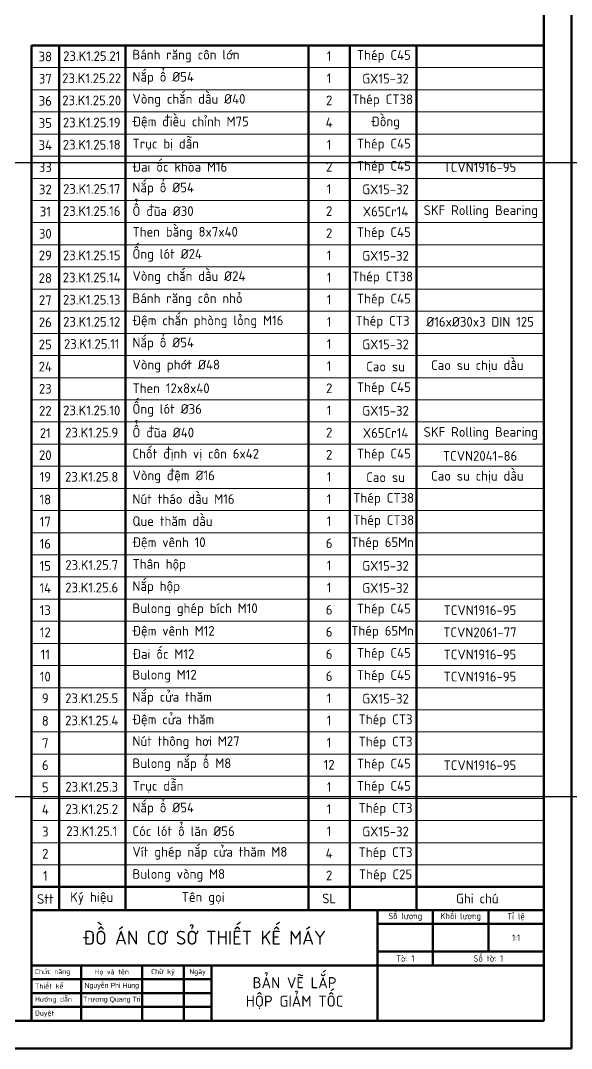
# Model space of a CAD drawing. Header units: millimetres. Extents: x 3015 to 4204, y 10565 to 11406.
# Drawn here: x 4005.3 to 4204.3, y 10564.7 to 10936 of the extents above; entities that cross this region are included whole.
import ezdxf

# ---------------------------------------------------------------- set-up
doc = ezdxf.new("R2010")
doc.units = ezdxf.units.MM
doc.header["$LTSCALE"] = 0.6
doc.linetypes.add('Amconstr', pattern=[9999, 9999, 0])
for name, color, linetype, lineweight in [('AM_0', 7, 'Continuous', 50), ('dam', 7, 'Continuous', 50), ('dim', 3, 'Continuous', 15), ('manh', 1, 'Continuous', 15), ('text', 7, 'Continuous', 25)]:
    doc.layers.add(name, color=color, linetype=linetype, lineweight=lineweight)
doc.layers.add('AM_CL', color=1, linetype='Amconstr', lineweight=25, plot=False)
doc.styles.add('TCVN', font='')
doc.styles.get('TCVN').set_extended_font_data('TCVN 7284')

# ---------------------------------------------------------------- blocks, each defined once
blk = doc.blocks.new('Bảng kê')
at = {"layer": 'dam', "color": 0}
for p, q in [((4009.27, 10614.68), (4009.27, 10927.01)), ((4194.27, 10927.01), (4009.27, 10927.01)), ((4019.27, 10927.01), (4019.27, 10614.68)), ((4043.27, 10927.01), (4043.27, 10614.68)), ((4109.27, 10614.68), (4109.27, 10927.01)), ((4124.27, 10614.68), (4124.27, 10927.01)), ((4148.27, 10614.68), (4148.27, 10927.01)), ((4009.27, 10623.01), (4194.27, 10623.01)), ((4194.27, 10614.68), (4009.27, 10614.68)), ((4009.27, 10614.68), (4194.27, 10614.68))]:
    blk.add_line(p, q, dxfattribs=at)
at = {"layer": 'manh', "color": 0}
for p, q in [((4194.27, 10919.01), (4009.27, 10919.01)), ((4194.27, 10919.01), (4009.27, 10919.01)), ((4194.27, 10911.01), (4009.27, 10911.01))]:
    blk.add_line(p, q, dxfattribs=at)
at = {"layer": 'manh', "color": 0, "linetype": 'Continuous'}
for p, q in [((4194.27, 10903.01), (4009.27, 10903.01)), ((4194.27, 10895.01), (4009.27, 10895.01)), ((4194.27, 10887.01), (4009.27, 10887.01)), ((4194.27, 10879.01), (4009.27, 10879.01)), ((4194.27, 10871.01), (4009.27, 10871.01)), ((4194.27, 10863.01), (4009.27, 10863.01)), ((4194.27, 10855.01), (4009.27, 10855.01)), ((4194.27, 10847.01), (4009.27, 10847.01)), ((4194.27, 10839.01), (4009.27, 10839.01)), ((4194.27, 10831.01), (4009.27, 10831.01)), ((4194.27, 10823.01), (4009.27, 10823.01)), ((4194.27, 10815.01), (4009.27, 10815.01)), ((4194.27, 10807.01), (4009.27, 10807.01)), ((4194.27, 10799.01), (4009.27, 10799.01)), ((4194.27, 10791.01), (4009.27, 10791.01)), ((4194.27, 10783.01), (4009.27, 10783.01)), ((4194.27, 10775.01), (4009.27, 10775.01)), ((4194.27, 10767.01), (4009.27, 10767.01)), ((4194.27, 10759.01), (4009.27, 10759.01)), ((4194.27, 10751.01), (4009.27, 10751.01)), ((4194.27, 10743.01), (4009.27, 10743.01)), ((4194.27, 10735.01), (4009.27, 10735.01)), ((4194.27, 10727.01), (4009.27, 10727.01)), ((4194.27, 10719.01), (4009.27, 10719.01)), ((4194.27, 10711.01), (4009.27, 10711.01)), ((4194.27, 10703.01), (4009.27, 10703.01)), ((4194.27, 10695.01), (4009.27, 10695.01)), ((4194.27, 10687.01), (4009.27, 10687.01)), ((4194.27, 10679.01), (4009.27, 10679.01)), ((4194.27, 10671.01), (4009.27, 10671.01)), ((4194.27, 10663.01), (4009.27, 10663.01)), ((4194.27, 10655.01), (4009.27, 10655.01)), ((4194.27, 10647.01), (4009.27, 10647.01)), ((4194.27, 10639.01), (4009.27, 10639.01)), ((4194.27, 10631.01), (4009.27, 10631.01))]:
    blk.add_line(p, q, dxfattribs=at)
at = {"layer": 'dam', "char_height": 3.5, "attachment_point": 5, "style": 'TCVN'}
for s, insert in [('TCVN1916-95', (4171.22, 10883.01)), ('TCVN1916-95', (4171.22, 10723.01)), ('TCVN{\\fTCVN 7284|b0|i0|c163|p34;2061-77}', (4171.22, 10715.01)), ('TCVN1916-95', (4171.22, 10707.01)), ('TCVN1916-95', (4171.22, 10699.01)), ('TCVN1916-95', (4171.22, 10667.01))]:
    blk.add_mtext_dynamic_manual_height_columns(s, width=45.9053, gutter_width=25, heights=[7.85], dxfattribs=dict(at, insert=insert))
at = {"layer": 'text', "char_height": 3.5, "style": 'TCVN'}
for s, width, heights, insert, attachment_point in [('{\\fTCVN 7284|b0|i0|c163|p34;23.K1.25.}21', 24, [6.47], (4031.02, 10923.18), 5), ('{\\fTCVN 7284|b0|i0|c163|p34;Bánh răng côn lớn}', 58.0523, [0], (4045.75, 10923.18), 4), ('{\\fTCVN 7284|b0|i0|c163|p34;1}', 15, [0], (4116.77, 10923.18), 5), ('T{\\fTCVN 7284|b0|i0|c163|p34;hép C45}', 20, [0], (4136.52, 10923.04), 5), ('N{\\fTCVN 7284|b0|i0|c163|p34;ắp ổ }%%C{\\fTCVN 7284|b0|i0|c163|p34;54}', 58.0523, [0], (4045.75, 10915.18), 4), ('{\\fTCVN 7284|b0|i0|c163|p34;23.K1.25.}22', 24, [6.47], (4031.02, 10915.18), 5), ('{\\fTCVN 7284|b0|i0|c163|p34;1}', 15, [0], (4116.77, 10915.18), 5), ('{\\fTCVN 7284|b0|i0|c163|p34;GX15-32}', 20, [0], (4137.14, 10915.04), 5), ('{\\fTCVN 7284|b0|i0|c163|p34;Vòng chắn dầu }%%C{\\fTCVN 7284|b0|i0|c163|p34;40}', 58.0523, [0], (4045.75, 10907.18), 4), ('{\\fTCVN 7284|b0|i0|c163|p34;23.K1.25.}20', 24, [6.47], (4031.02, 10907.18), 5), ('{\\fTCVN 7284|b0|i0|c163|p34;2}', 15, [0], (4116.77, 10907.18), 5), ('{\\fTCVN 7284|b0|i0|c163|p34;Thép CT38}', 33.9079, [0], (4136.05, 10907.04), 5), ('{\\fTCVN 7284|b0|i0|c163|p34;23.K1.25.}19', 24, [6.47], (4031.02, 10899.18), 5), ('{\\fTCVN 7284|b0|i0|c163|p34;Đệm điều chỉnh M75}', 58.0523, [0], (4045.75, 10899.18), 4), ('4', 15, [0], (4116.77, 10899.18), 5), ('{\\fTCVN 7284|b0|i0|c163|p34;Đồng}', 20, [0], (4137.14, 10899.04), 5), ('{\\fTCVN 7284|b0|i0|c163|p34;23.K1.25.}18', 24, [6.47], (4031.02, 10891.18), 5), ('{\\fTCVN 7284|b0|i0|c163|p34;Trục bị dẫn}', 58.0523, [0], (4045.75, 10891.18), 4), ('{\\fTCVN 7284|b0|i0|c163|p34;1}', 15, [0], (4116.77, 10891.18), 5), ('T{\\fTCVN 7284|b0|i0|c163|p34;hép C45}', 20, [0], (4136.52, 10891.04), 5), ('{\\fTCVN 7284|b0|i0|c163|p34;Đai ốc} {\\fTCVN 7284|b0|i0|c163|p34;khóa M16}', 58.0523, [0], (4045.75, 10883.18), 4), ('{\\fTCVN 7284|b0|i0|c163|p34;2}', 15, [0], (4116.77, 10883.18), 5), ('T{\\fTCVN 7284|b0|i0|c163|p34;hép C45}', 20, [0], (4136.52, 10883.04), 5), ('{\\fTCVN 7284|b0|i0|c163|p34;23.K1.25.}17', 24, [6.47], (4031.02, 10875.18), 5), ('N{\\fTCVN 7284|b0|i0|c163|p34;ắp ổ }%%C{\\fTCVN 7284|b0|i0|c163|p34;54}', 58.0523, [0], (4045.75, 10875.18), 4), ('{\\fTCVN 7284|b0|i0|c163|p34;1}', 15, [0], (4116.77, 10875.18), 5), ('{\\fTCVN 7284|b0|i0|c163|p34;GX15-32}', 20, [0], (4137.14, 10875.04), 5), ('{\\fTCVN 7284|b0|i0|c163|p34;Ổ đũa }%%C{\\fTCVN 7284|b0|i0|c163|p34;30}', 58.0523, [0], (4045.75, 10867.18), 4), ('{\\fTCVN 7284|b0|i0|c163|p34;SKF Rolling Bearing}', 60, [0], (4171.56, 10866.98), 5), ('{\\fTCVN 7284|b0|i0|c163|p34;23.K1.25.}16', 24, [6.47], (4031.02, 10867.18), 5), ('{\\fTCVN 7284|b0|i0|c163|p34;2}', 15, [0], (4116.77, 10867.18), 5), ('{\\fTCVN 7284|b0|i0|c163|p34;X65Cr14}', 20, [0], (4137.14, 10867.04), 5), ('{\\fTCVN 7284|b0|i0|c163|p34;Then bằng 8x7x40}', 58.0523, [0], (4045.75, 10859.18), 4), ('{\\fTCVN 7284|b0|i0|c163|p34;2}', 15, [0], (4116.77, 10859.18), 5), ('T{\\fTCVN 7284|b0|i0|c163|p34;hép C45}', 20, [0], (4136.52, 10859.04), 5), ('{\\fTCVN 7284|b0|i0|c163|p34;Ống lót }%%C{\\fTCVN 7284|b0|i0|c163|p34;24}', 58.0523, [0], (4045.75, 10851.18), 4), ('{\\fTCVN 7284|b0|i0|c163|p34;23.K1.25.}15', 24, [6.47], (4031.02, 10851.18), 5), ('{\\fTCVN 7284|b0|i0|c163|p34;1}', 15, [0], (4116.77, 10851.18), 5), ('{\\fTCVN 7284|b0|i0|c163|p34;GX15-32}', 20, [0], (4137.14, 10851.04), 5), ('{\\fTCVN 7284|b0|i0|c163|p34;23.K1.25.}14', 24, [6.47], (4031.02, 10843.18), 5), ('{\\fTCVN 7284|b0|i0|c163|p34;Vòng chắn dầu }%%C{\\fTCVN 7284|b0|i0|c163|p34;24}', 58.0523, [0], (4045.75, 10843.18), 4), ('{\\fTCVN 7284|b0|i0|c163|p34;1}', 15, [0], (4116.77, 10843.18), 5), ('{\\fTCVN 7284|b0|i0|c163|p34;Thép CT38}', 33.9079, [0], (4136.05, 10843.04), 5), ('{\\fTCVN 7284|b0|i0|c163|p34;23.K1.25.}13', 24, [6.47], (4031.02, 10835.18), 5), ('{\\fTCVN 7284|b0|i0|c163|p34;Bánh răng côn nhỏ}', 58.0523, [0], (4045.75, 10835.18), 4), ('{\\fTCVN 7284|b0|i0|c163|p34;1}', 15, [0], (4116.77, 10835.18), 5), ('T{\\fTCVN 7284|b0|i0|c163|p34;hép C45}', 20, [0], (4136.52, 10835.04), 5), ('{\\fTCVN 7284|b0|i0|c163|p34;23.K1.25.}12', 24, [6.47], (4031.02, 10827.18), 5), ('{\\fTCVN 7284|b0|i0|c163|p34;Đệm chắn phòng lỏng M16}', 58.0523, [0], (4045.75, 10827.18), 4), ('{\\fTCVN 7284|b0|i0|c163|p34;1}', 15, [0], (4116.77, 10827.18), 5), ('{\\fTCVN 7284|b0|i0|c163|p34;Thép CT3}', 33.9079, [0], (4136.05, 10827.04), 5), ('%%C{\\fTCVN 7284|b0|i0|c163|p34;16x}%%C{\\fTCVN 7284|b0|i0|c163|p34;30x3 DIN 125}', 60, [0], (4171.29, 10827.18), 5), ('{\\fTCVN 7284|b0|i0|c163|p34;23.K1.25.}11', 24, [6.47], (4031.02, 10819.18), 5), ('N{\\fTCVN 7284|b0|i0|c163|p34;ắp ổ }%%C{\\fTCVN 7284|b0|i0|c163|p34;54}', 58.0523, [0], (4045.75, 10819.18), 4), ('1', 15, [0], (4116.77, 10819.18), 5), ('{\\fTCVN 7284|b0|i0|c163|p34;GX15-32}', 20, [0], (4137.14, 10819.04), 5), ('{\\fTCVN 7284|b0|i0|c163|p34;Vòng phớt }%%C{\\fTCVN 7284|b0|i0|c163|p34;48}', 58.0523, [0], (4045.75, 10811.18), 4), ('Cao su {\\fTCVN 7284|b0|i0|c163|p34;chịu dầu}', 60, [0], (4170.27, 10811.18), 5), ('{\\fTCVN 7284|b0|i0|c163|p34;1}', 15, [0], (4116.77, 10811.18), 5), ('{\\fTCVN 7284|b0|i0|c163|p34;Cao su}', 20, [0], (4137.14, 10811.04), 5), ('{\\fTCVN 7284|b0|i0|c163|p34;Then 12x8x40}', 58.0523, [0], (4045.75, 10803.18), 4), ('{\\fTCVN 7284|b0|i0|c163|p34;2}', 15, [0], (4116.77, 10803.18), 5), ('T{\\fTCVN 7284|b0|i0|c163|p34;hép C45}', 20, [0], (4136.52, 10803.04), 5), ('{\\fTCVN 7284|b0|i0|c163|p34;Ống lót }%%C36', 58.0523, [0], (4045.75, 10795.18), 4), ('{\\fTCVN 7284|b0|i0|c163|p34;23.K1.25.}10', 24, [6.47], (4031.02, 10795.18), 5), ('{\\fTCVN 7284|b0|i0|c163|p34;1}', 15, [0], (4116.77, 10795.18), 5), ('{\\fTCVN 7284|b0|i0|c163|p34;GX15-32}', 20, [0], (4137.14, 10795.04), 5), ('{\\fTCVN 7284|b0|i0|c163|p34;Ổ đũa }%%C{\\fTCVN 7284|b0|i0|c163|p34;40}', 58.0523, [0], (4045.75, 10787.18), 4), ('{\\fTCVN 7284|b0|i0|c163|p34;23.K1.25.}9', 24, [6.47], (4031.02, 10787.18), 5), ('{\\fTCVN 7284|b0|i0|c163|p34;2}', 15, [0], (4116.77, 10787.18), 5), ('{\\fTCVN 7284|b0|i0|c163|p34;X65Cr14}', 20, [0], (4137.14, 10787.04), 5), ('{\\fTCVN 7284|b0|i0|c163|p34;SKF Rolling Bearing}', 60, [0], (4171.56, 10786.87), 5), ('{\\fTCVN 7284|b0|i0|c163|p34;Chốt định vị côn 6x42}', 58.0523, [0], (4045.75, 10779.18), 4), ('{\\fTCVN 7284|b0|i0|c163|p34;2}', 15, [0], (4116.77, 10779.18), 5), ('T{\\fTCVN 7284|b0|i0|c163|p34;hép C45}', 20, [0], (4136.52, 10779.04), 5), ('TCVN2041-86', 46, [0], (4171.27, 10778.73), 5), ('{\\fTCVN 7284|b0|i0|c163|p34;23.K1.25.}8', 24, [6.47], (4031.02, 10771.18), 5), ('V{\\fTCVN 7284|b0|i0|c163|p34;òng đệm} %%C16', 58.0523, [0], (4045.75, 10771.18), 4), ('1', 15, [0], (4116.77, 10771.18), 5), ('{\\fTCVN 7284|b0|i0|c163|p34;Cao su}', 20, [0], (4137.14, 10771.04), 5), ('Cao su {\\fTCVN 7284|b0|i0|c163|p34;chịu dầu}', 60, [0], (4170.27, 10771.18), 5), ('{\\fTCVN 7284|b0|i0|c163|p34;Nút tháo dầu M16}', 58.0523, [0], (4045.75, 10763.18), 4), ('{\\fTCVN 7284|b0|i0|c163|p34;Thép }CT38', 33.9079, [0], (4136.45, 10763.04), 5), ('{\\fTCVN 7284|b0|i0|c163|p34;1}', 15, [0], (4116.77, 10763.18), 5), ('{\\fTCVN 7284|b0|i0|c163|p34;Que thăm dầu}', 58.0523, [0], (4045.75, 10755.18), 4), ('{\\fTCVN 7284|b0|i0|c163|p34;1}', 15, [0], (4116.77, 10755.18), 5), ('{\\fTCVN 7284|b0|i0|c163|p34;Thép }CT38', 33.9079, [0], (4136.45, 10755.04), 5), ('{\\fTCVN 7284|b0|i0|c163|p34;Đệm vênh 10}', 58.0523, [0], (4045.75, 10747.18), 4), ('6', 15, [0], (4116.77, 10747.18), 5), ('{\\fTCVN 7284|b0|i0|c163|p34;Thép 65Mn}', 33.9079, [0], (4136.05, 10747.04), 5), ('{\\fTCVN 7284|b0|i0|c163|p34;23.K1.25.}7', 24, [6.47], (4031.02, 10739.34), 5), ('{\\fTCVN 7284|b0|i0|c163|p34;Thân hộp }', 58.0523, [0], (4045.75, 10739.18), 4), ('{\\fTCVN 7284|b0|i0|c163|p34;1}', 15, [0], (4116.77, 10739.18), 5), ('{\\fTCVN 7284|b0|i0|c163|p34;GX15-32}', 20, [0], (4137.14, 10739.04), 5), ('{\\fTCVN 7284|b0|i0|c163|p34;23.K1.25.}6', 24, [6.47], (4031.02, 10731.18), 5), ('{\\fTCVN 7284|b0|i0|c163|p34;Nắp hộp }', 58.0523, [0], (4045.75, 10731.18), 4), ('{\\fTCVN 7284|b0|i0|c163|p34;1}', 15, [0], (4116.77, 10731.18), 5), ('{\\fTCVN 7284|b0|i0|c163|p34;GX15-32}', 20, [0], (4137.14, 10731.04), 5), ('{\\fTCVN 7284|b0|i0|c163|p34;Bulong ghép bích M10}', 58.0523, [0], (4045.75, 10723.18), 4), ('{\\fTCVN 7284|b0|i0|c163|p34;6}', 15, [0], (4116.77, 10723.18), 5), ('T{\\fTCVN 7284|b0|i0|c163|p34;hép C45}', 20, [0], (4136.52, 10723.04), 5), ('{\\fTCVN 7284|b0|i0|c163|p34;Đệm vênh M12}', 58.0523, [0], (4045.75, 10715.18), 4), ('{\\fTCVN 7284|b0|i0|c163|p34;6}', 15, [0], (4116.77, 10715.18), 5), ('{\\fTCVN 7284|b0|i0|c163|p34;Thép 65Mn}', 33.9079, [0], (4136.05, 10715.04), 5), ('{\\fTCVN 7284|b0|i0|c163|p34;Đai ốc M12}', 58.0523, [0], (4045.75, 10707.18), 4), ('{\\fTCVN 7284|b0|i0|c163|p34;6}', 15, [0], (4116.77, 10707.18), 5), ('T{\\fTCVN 7284|b0|i0|c163|p34;hép C45}', 20, [0], (4136.52, 10707.04), 5), ('{\\fTCVN 7284|b0|i0|c163|p34;Bulong M12}', 66.8075, [0], (4045.75, 10699.18), 4), ('{\\fTCVN 7284|b0|i0|c163|p34;6}', 15, [0], (4116.77, 10699.18), 5), ('T{\\fTCVN 7284|b0|i0|c163|p34;hép C45}', 20, [0], (4136.52, 10699.04), 5), ('{\\fTCVN 7284|b0|i0|c163|p34;Nắp cửa thăm}', 58.0523, [0], (4045.75, 10691.18), 4), ('{\\fTCVN 7284|b0|i0|c163|p34;23.K1.25.}5', 24, [6.47], (4031.02, 10691.18), 5), ('{\\fTCVN 7284|b0|i0|c163|p34;1}', 15, [0], (4116.77, 10691.18), 5), ('{\\fTCVN 7284|b0|i0|c163|p34;GX15-32}', 20, [0], (4137.14, 10691.04), 5), ('{\\fTCVN 7284|b0|i0|c163|p34;23.K1.25.4}', 24, [6.47], (4031.02, 10683.18), 5), ('{\\fTCVN 7284|b0|i0|c163|p34;Đệm cửa thăm}', 58.0523, [0], (4045.75, 10683.18), 4), ('{\\fTCVN 7284|b0|i0|c163|p34;1}', 15, [0], (4116.77, 10683.18), 5), ('{\\fTCVN 7284|b0|i0|c163|p34;Thép CT3}', 20, [0], (4137.14, 10683.04), 5), ('{\\fTCVN 7284|b0|i0|c163|p34;Nút thông hơi M27}', 58.0523, [0], (4045.75, 10675.18), 4), ('{\\fTCVN 7284|b0|i0|c163|p34;1}', 15, [0], (4116.77, 10675.18), 5), ('{\\fTCVN 7284|b0|i0|c163|p34;Thép CT3}', 20, [0], (4137.14, 10675.04), 5), ('Bulong n{\\fTCVN 7284|b0|i0|c163|p34;ắp ổ M8}', 58.0523, [0], (4045.75, 10667.18), 4), ('{\\fTCVN 7284|b0|i0|c163|p34;12}', 15, [0], (4116.77, 10667.18), 5), ('T{\\fTCVN 7284|b0|i0|c163|p34;hép C45}', 20, [0], (4136.52, 10667.04), 5), ('Tr{\\fTCVN 7284|b0|i0|c163|p34;ục dẫn}', 58.0523, [0], (4045.75, 10659.18), 4), ('T{\\fTCVN 7284|b0|i0|c163|p34;hép C45}', 20, [0], (4136.52, 10659.04), 5), ('{\\fTCVN 7284|b0|i0|c163|p34;23.K1.25.3}', 24, [6.47], (4031.02, 10659.18), 5), ('{\\fTCVN 7284|b0|i0|c163|p34;1}', 15, [0], (4116.77, 10659.18), 5), ('N{\\fTCVN 7284|b0|i0|c163|p34;ắp ổ }%%C{\\fTCVN 7284|b0|i0|c163|p34;54}', 58.0523, [0], (4045.75, 10651.18), 4), ('{\\fTCVN 7284|b0|i0|c163|p34;23.K1.25.2}', 24, [6.47], (4031.02, 10651.18), 5), ('{\\fTCVN 7284|b0|i0|c163|p34;1}', 15, [0], (4116.77, 10651.18), 5), ('{\\fTCVN 7284|b0|i0|c163|p34;Thép CT3}', 20, [0], (4137.14, 10651.04), 5), ('C{\\fTCVN 7284|b0|i0|c163|p34;óc lót ổ lăn }%%C{\\fTCVN 7284|b0|i0|c163|p34;56}', 58.0523, [0], (4045.75, 10643.18), 4), ('{\\fTCVN 7284|b0|i0|c163|p34;23.K1.25.1}', 24, [6.47], (4031.02, 10643.18), 5), ('{\\fTCVN 7284|b0|i0|c163|p34;1}', 15, [0], (4116.77, 10643.18), 5), ('{\\fTCVN 7284|b0|i0|c163|p34;GX15-32}', 20, [0], (4137.14, 10643.04), 5), ('{\\fTCVN 7284|b0|i0|c163|p34;Vít ghép nắp cửa thăm} M8', 58.0523, [0], (4045.75, 10635.18), 4), ('{\\fTCVN 7284|b0|i0|c163|p34;4}', 15, [0], (4116.77, 10635.18), 5), ('{\\fTCVN 7284|b0|i0|c163|p34;Thép CT3}', 20, [0], (4137.14, 10635.04), 5), ('Bulong v{\\fTCVN 7284|b0|i0|c163|p34;òng M8}', 58.0523, [0], (4045.75, 10627.18), 4), ('{\\fTCVN 7284|b0|i0|c163|p34;2}', 15, [0], (4116.77, 10627.18), 5), ('{\\fTCVN 7284|b0|i0|c163|p34;Thép C25}', 20, [0], (4137.14, 10627.04), 5), ('{\\fTCVN 7284|b0|i0|c163|p34;Ký hiệu}', 24, [6.47], (4031.02, 10618.85), 5), ('T{\\fTCVN 7284|b0|i0|c163|p34;ên gọi}', 58.0523, [0], (4071.27, 10618.85), 5), ('SL', 15, [0], (4116.77, 10618.85), 5), ('Ghi ch{\\fTCVN 7284|b0|i0|c163|p34;ú}', 60, [0], (4170.27, 10618.85), 5)]:
    blk.add_mtext_dynamic_manual_height_columns(s, width=width, gutter_width=25, heights=heights, dxfattribs=dict(at, insert=insert, attachment_point=attachment_point))
at = {"layer": 'text', "char_height": 3.5, "width": 10, "attachment_point": 5, "style": 'TCVN'}
for s, insert in [('38', (4014.27, 10923.01)), ('3{\\fTCVN 7284|b0|i0|c163|p34;7}', (4014.27, 10915.01)), ('36', (4014.27, 10907.01)), ('35', (4014.27, 10899.01)), ('34', (4014.27, 10891.01)), ('33', (4014.27, 10883.01)), ('32', (4014.27, 10875.01)), ('31', (4014.27, 10867.01)), ('30', (4014.27, 10859.01)), ('29', (4014.27, 10851.18)), ('28', (4014.27, 10843.01)), ('27', (4014.27, 10835.01)), ('26', (4014.27, 10827.01)), ('25', (4014.27, 10819.01)), ('24', (4014.27, 10811.01)), ('23', (4014.27, 10803.01)), ('22', (4014.27, 10795.01)), ('21', (4014.27, 10787.01)), ('20', (4014.27, 10779.01)), ('19', (4014.27, 10771.18)), ('18', (4014.27, 10763.01)), ('17', (4014.27, 10755.01)), ('16', (4014.27, 10747.01)), ('15', (4014.27, 10739.01)), ('14', (4014.27, 10731.01)), ('13', (4014.27, 10723.01)), ('12', (4014.27, 10715.01)), ('11', (4014.27, 10707.01)), ('10', (4014.27, 10699.01)), ('9', (4014.27, 10691.18)), ('8', (4014.27, 10683.01)), ('7', (4014.27, 10675.01)), ('6', (4014.27, 10667.01)), ('5', (4014.27, 10659.01)), ('4', (4014.27, 10651.01)), ('3', (4014.27, 10643.01)), ('2', (4014.27, 10635.01)), ('1', (4014.27, 10627.01)), ('Stt', (4014.27, 10618.68))]:
    blk.add_mtext(s, dxfattribs=dict(at, insert=insert))

msp = doc.modelspace()

# ---------------------------------------------------------------- linework, layer by layer
at = {"layer": 'AM_0'}
msp.add_lwpolyline([(3015.272, 10564.681), (3015.272, 11405.681), (4204.272, 11405.681), (4204.272, 10564.681)], close=True, dxfattribs=at)
at = {"layer": 'AM_CL'}
for p in [(3297.577, 10884.73), (3400.502, 10655.682)]:
    msp.add_xline(p, (1, 0), dxfattribs=at)
at = {"layer": 'dam'}
for p, q in [((4009.272, 10574.681), (4009.272, 10614.681)), ((4134.272, 10574.681), (4134.272, 10614.681)), ((4154.272, 10614.681), (4154.272, 10594.681)), ((4174.272, 10614.681), (4174.272, 10599.681)), ((4194.272, 10574.681), (4194.272, 10614.681)), ((4134.272, 10609.681), (4194.272, 10609.681)), ((4134.272, 10599.681), (4194.272, 10599.681)), ((4009.272, 10594.681), (4194.272, 10594.681)), ((4027.272, 10574.681), (4027.272, 10594.681)), ((4049.272, 10574.681), (4049.272, 10594.681)), ((4064.272, 10574.681), (4064.272, 10594.681)), ((4074.272, 10574.681), (4074.272, 10594.681)), ((4009.272, 10589.681), (4074.272, 10589.681)), ((4009.272, 10574.681), (4194.272, 10574.681))]:
    msp.add_line(p, q, dxfattribs=at)
at = {"layer": 'dam', "linetype": 'Continuous'}
for p, q in [((4009.272, 10584.681), (4074.272, 10584.681)), ((4009.272, 10579.681), (4074.272, 10579.681))]:
    msp.add_line(p, q, dxfattribs=at)
at = {"layer": 'dam'}
msp.add_lwpolyline([(3025.272, 10574.681), (3025.272, 11395.681), (4194.272, 11395.681), (4194.272, 10574.681)], close=True, dxfattribs=at)

# ---------------------------------------------------------------- block references
at = {"layer": 'dim'}
msp.add_blockref('Bảng kê', (0, 0), dxfattribs=at)

# ---------------------------------------------------------------- texts
at = {"style": 'TCVN'}
for s, insert, char_height, width, attachment_point in [('Số lượng', (4144.272, 10612.181), 2.3, 20, 5), ('Khối lượng', (4164.272, 10612.181), 2.3, 20, 5), ('Tỉ lệ', (4184.272, 10612.181), 2.3, 20, 5), ('1:1', (4184.272, 10604.681), 2.3, 20, 5), ('Tờ: 1', (4144.272, 10597.181), 2.3, 20, 5), ('Số tờ: 1', (4174.272, 10597.181), 2.3, 40, 5), (' Chức năng', (4009.272, 10592.181), 1.8, 27, 4), ('Họ và tên', (4038.272, 10592.181), 1.8, 22, 5), ('Chữ ký', (4056.772, 10592.181), 1.8, 15, 5), ('Ngày', (4069.272, 10592.181), 1.8, 10, 5), (' Thiết kế', (4009.272, 10587.181), 1.8, 18, 4), ('{\\fArial|b0|i0|c163|p34;Nguyễn Phi Hùng}', (4038.272, 10587.181), 1.8, 22, 5), (' Hướng dẫn', (4009.272, 10582.181), 1.8, 18, 4), ('Tr{\\fArial|b0|i0|c163|p34;ương Quang Tri}', (4038.272, 10582.181), 1.8, 22, 5), (' Duyệt', (4009.272, 10577.181), 1.8, 18, 4)]:
    msp.add_mtext(s, dxfattribs=dict(at, insert=insert, char_height=char_height, width=width, attachment_point=attachment_point))
at = {"color": 0, "attachment_point": 5, "style": 'TCVN'}
for s, insert, char_height, width in [('ĐỒ ÁN CƠ SỞ THIẾT KẾ MÁY', (4071.772, 10604.681), 5, 125), ('BẢN VẼ LẮP \\PHỘP GIẢM TỐC', (4104.272, 10584.681), 4, 60)]:
    msp.add_mtext(s, dxfattribs=dict(at, insert=insert, char_height=char_height, width=width))

doc.saveas('drawing.dxf')
